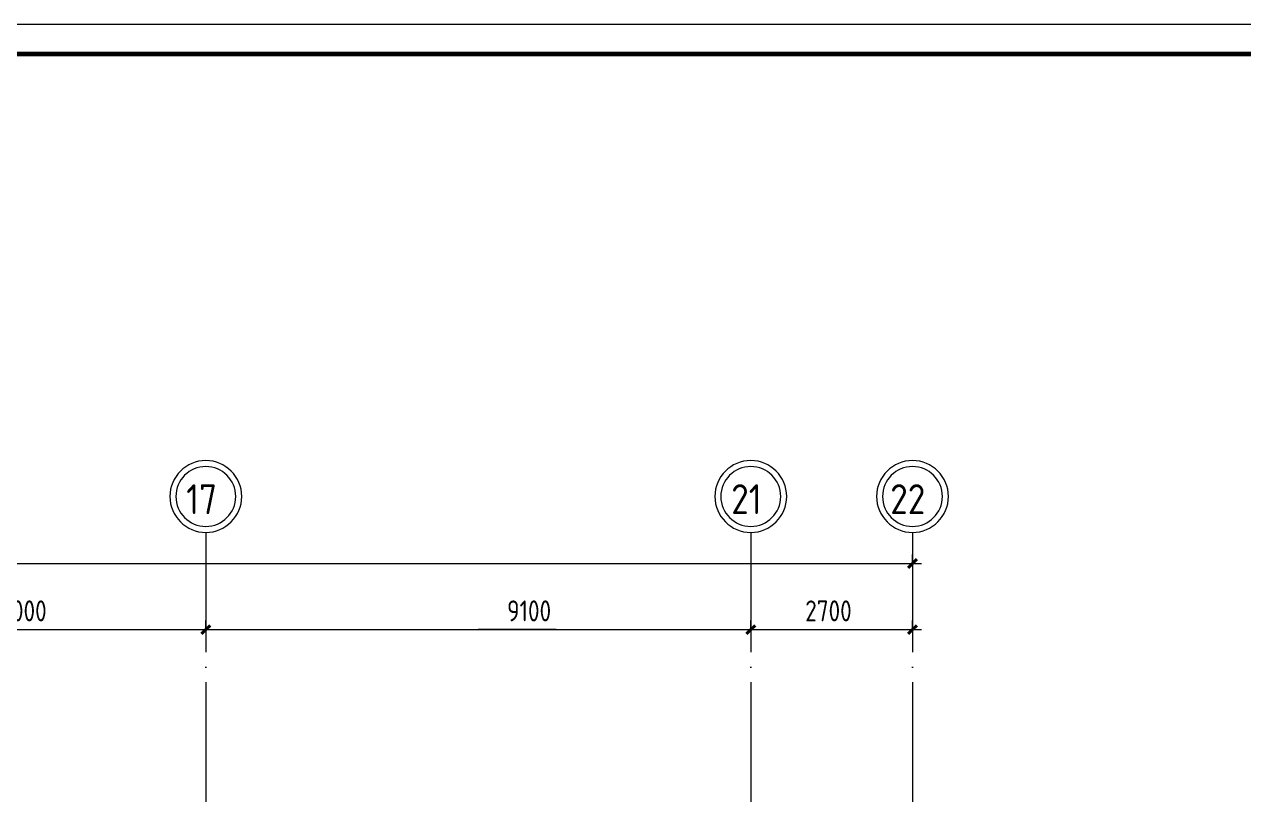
# Model space of a CAD drawing. Header units: millimetres. Extents: x -87434 to 499450, y -468665 to 122144.
# Drawn here: x -19687 to 671, y 27777 to 40692 of the extents above; entities that cross this region are included whole.
import ezdxf

# ---------------------------------------------------------------- set-up
doc = ezdxf.new("R2010")
doc.units = ezdxf.units.MM
doc.linetypes.add('ADSK_Линия сетки', pattern=[25, 20, -2.5, 0, -2.5])
for name, color, linetype, lineweight in [('A-_ANOTTEXT_T', 7, 'Continuous', 9), ('Оси', 252, 'Continuous', 9), ('ОФ_рамка', 8, 'Continuous', 60), ('Размеры', 7, 'Continuous', 9)]:
    doc.layers.add(name, color=color, linetype=linetype, lineweight=lineweight)
doc.styles.add('GOST 2.304 type A_1', font='', dxfattribs={"height": 350})
doc.styles.add('GOST Common_2', font='', dxfattribs={"width": 0.9, "height": 250})
doc.styles.add('GOST Common_4', font='', dxfattribs={"height": 7})
doc.styles.get('GOST 2.304 type A_1').set_extended_font_data('GOST 2.304 type A')
doc.styles.get('GOST Common_2').set_extended_font_data('GOST type B')
doc.styles.get('GOST Common_4').set_extended_font_data('GOST 2.304 type A')

# ---------------------------------------------------------------- blocks, each defined once
blk = doc.blocks.new('А0')
at = {"layer": 'ОФ_рамка', "color": 0, "linetype": 'Continuous', "lineweight": 5, "ltscale": 100}
blk.add_lwpolyline([(341068, -309617), (222168, -309617)], dxfattribs=at)
at = {"layer": 'ОФ_рамка', "color": 0, "linetype": 'Continuous', "ltscale": 100}
blk.add_lwpolyline([(340568, -310117), (224168, -310117)], dxfattribs=at)
blk = doc.blocks.new('1 этаж')
at = {"layer": 'Оси', "color": 251, "linetype": 'ADSK_Линия сетки', "ltscale": 100, "true_color": 0x636466}
for p, q in [((-16656, 32207), (-16656, -33770)), ((-7556, 32207), (-7556, 10956)), ((-4856, 32207), (-4856, 10956))]:
    blk.add_line(p, q, dxfattribs=at)
at = {"layer": 'Оси', "color": 251, "lineweight": 20, "true_color": 0x636466}
for centre, radius, start, end in [((-16656, 32807), 600, 0, 180), ((-7556, 32807), 600, 0, 180), ((-4856, 32807), 600, 0, 180), ((-16656, 32807), 500, 0, 180), ((-7556, 32807), 500, 0, 180), ((-4856, 32807), 500, 0, 180), ((-16656, 32807), 600, 180, 0), ((-16656, 32807), 500, 180, 0), ((-7556, 32807), 600, 180, 0), ((-7556, 32807), 500, 180, 0), ((-4856, 32807), 600, 180, 0), ((-4856, 32807), 500, 180, 0)]:
    blk.add_arc(centre, radius, start, end, dxfattribs=at)
at = {"layer": 'Размеры', "color": 251, "lineweight": 20, "true_color": 0x636466}
for p, q in [((-4856, 31688), (-4856, 31838)), ((-58606, 31688), (-4706, 31688)), ((-4856, 31688), (-4856, 31638)), ((-22656, 30583), (-16656, 30583)), ((-16656, 30583), (-16656, 30733)), ((-16656, 30583), (-16656, 30733)), ((-16656, 30583), (-16656, 30533)), ((-16656, 30583), (-7556, 30583)), ((-16656, 30583), (-16656, 30533)), ((-11625, 30583), (-12106, 30583)), ((-10808, 30583), (-11625, 30583)), ((-7556, 30583), (-7556, 30733)), ((-7556, 30583), (-7556, 30733)), ((-7556, 30583), (-7556, 30533)), ((-7556, 30583), (-4706, 30583)), ((-7556, 30583), (-7556, 30533)), ((-4856, 30583), (-4856, 30733)), ((-4856, 30583), (-4856, 30533))]:
    blk.add_line(p, q, dxfattribs=at)
at = {"layer": 'Размеры', "color": 251, "lineweight": 40, "true_color": 0x636466}
for p, q in [((-4856, 31688), (-4927, 31617)), ((-4856, 31688), (-4785, 31758)), ((-16656, 30583), (-16727, 30513)), ((-16656, 30583), (-16727, 30513)), ((-16656, 30583), (-16585, 30654)), ((-16656, 30583), (-16585, 30654)), ((-7556, 30583), (-7627, 30513)), ((-7556, 30583), (-7627, 30513)), ((-7556, 30583), (-7485, 30654)), ((-7556, 30583), (-7485, 30654)), ((-4856, 30583), (-4927, 30513)), ((-4856, 30583), (-4785, 30654))]:
    blk.add_line(p, q, dxfattribs=at)
at = {"layer": 'Оси', "color": 251, "true_color": 0x636466, "style": 'GOST Common_2', "width": 0.9}
for s, p in [('17', (-16983, 32512)), ('21', (-7883, 32512)), ('22', (-5228, 32512))]:
    blk.add_text(s, height=500, dxfattribs=at).set_placement(p)
at = {"layer": 'Размеры', "color": 251, "lineweight": 20, "true_color": 0x636466, "char_height": 350, "attachment_point": 1, "line_spacing_factor": 1.022761, "style": 'GOST Common_4'}
for s, insert, width in [('6000', (-20097, 31071), 1059.58), ('9100', (-11625, 31071), 980.83), ('2700', (-6647, 31071), 1059.58)]:
    blk.add_mtext(s, dxfattribs=dict(at, insert=insert, width=width))

msp = doc.modelspace()

# ---------------------------------------------------------------- block references
msp.add_blockref('1 этаж', (-2, 0))
at = {"layer": 'ОФ_рамка', "color": 0, "lineweight": -2}
msp.add_blockref('А0', (-309601.58092, 350308.61874), dxfattribs=at)

# ---------------------------------------------------------------- texts
at = {"layer": 'A-_ANOTTEXT_T', "char_height": 350, "width": 168.354375, "attachment_point": 1, "style": 'GOST 2.304 type A_1'}
for insert in [(-13939.67601, 31860.70253), (-10956.49892, 31860.70253), (-10619.15517, 31860.70253), (-8733.99892, 31860.70253), (-6531.34267, 31860.70253), (-5995.56142, 31860.70253), (-1272.74892, 31860.70253), (-11869.31142, 31324.92128), (-10275.19684, 31324.92128), (-9554.20726, 31324.92128), (-8363.58226, 31324.92128), (-8026.23851, 31324.92128), (-7305.24892, 31324.92128), (-5155.50934, 31324.92128), (-1987.12392, 31324.92128), (-1649.78017, 31324.92128), (-9660.04059, 30789.14003), (-12206.65517, 30253.35878), (-7020.82184, 30253.35878), (-6485.04059, 30253.35878), (-4467.59267, 30253.35878), (-3852.43642, 30253.35878), (-12696.13434, 29717.57753)]:
    msp.add_mtext('\\fGOST 2.304 type A|b0|i0|c204|p34|; ', dxfattribs=dict(at, insert=insert))

doc.saveas('drawing.dxf')
